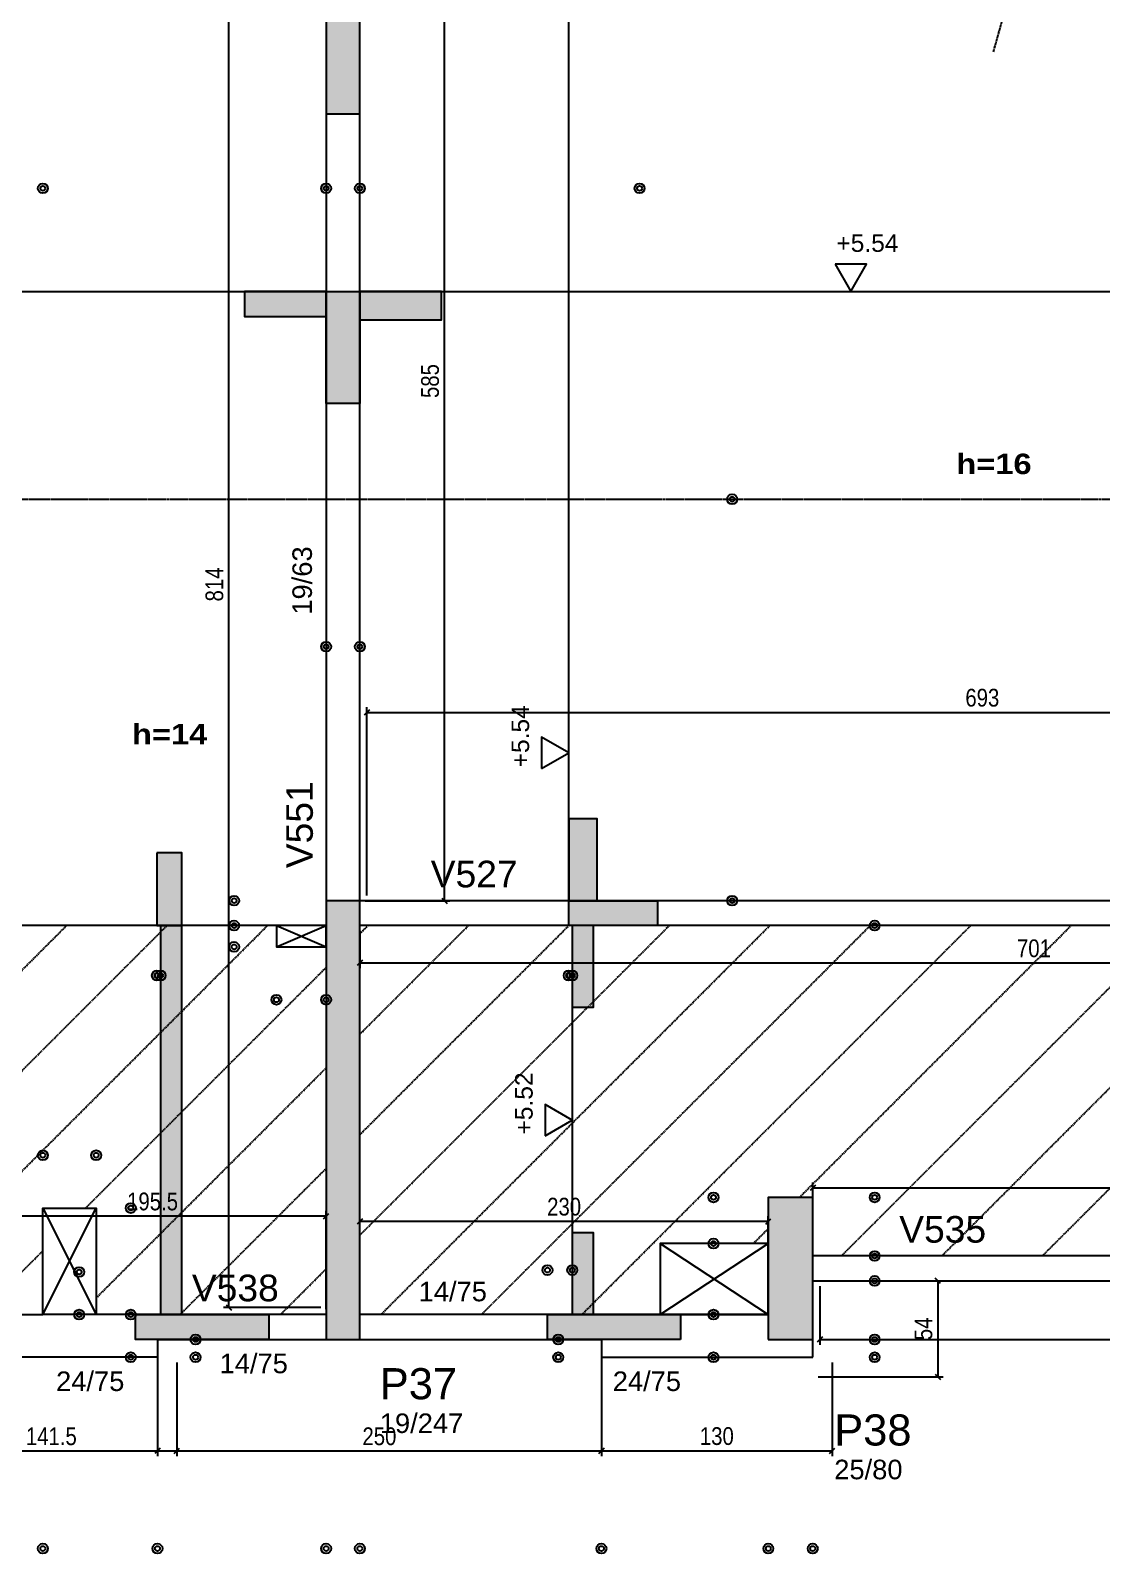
# Model space of a CAD drawing. Extents: x -15895 to 12929, y -2522 to 15173.
# Drawn here: x -14510 to -13907, y 12460 to 13318 of the extents above; entities that cross this region are included whole.
import ezdxf

# ---------------------------------------------------------------- set-up
doc = ezdxf.new("R2010")
doc.units = 0
doc.header["$PDMODE"] = 35
doc.header["$PDSIZE"] = -10
for name, pattern in [('ESTILO_TQS_0001', [1, 0.7, -0.3]), ('ESTILO_TQS_0002', [0.4, 0.1, -0.3]), ('ESTILO_TQS_0006', [0.3, 0.2, -0.1]), ('ESTILO_TQS_0007', [2.1, 1.5, -0.2, 0.2, -0.2])]:
    doc.linetypes.add(name, pattern=pattern)
for name, color, linetype in [('COTA', 241, 'Continuous'), ('MTH-224', 4, 'Continuous'), ('MTH-230', 1, 'Continuous'), ('MTH-DIM-PILAR', 3, 'Continuous'), ('MTH-DIM-VIGA', 3, 'Continuous'), ('MTH-EIXO-214', 4, 'Continuous'), ('MTH-EIXO-217', 8, 'Continuous'), ('MTH-FACE-VIGA', 7, 'Continuous'), ('MTH-LINHA-SEÇÃO', 16, 'Continuous'), ('MTH-PILAR-SEGUE', 5, 'Continuous'), ('MTH-SIMB_COTA', 3, 'Continuous'), ('MTH-SOMBRA21', 150, 'Continuous'), ('MTH-SOMBRA25', 253, 'Continuous'), ('MTH-TIT1-PILAR', 5, 'Continuous'), ('MTH-TIT1-VIGA', 5, 'Continuous'), ('MTH-TRACEJADO-216', 1, 'Continuous'), ('MTH-TXT', 4, 'Continuous'), ('MTH-TXT-NEGRITO', 5, 'Continuous'), ('MTH-VIGA-INVERTIDA', 7, 'ESTILO_TQS_0002')]:
    doc.layers.add(name, color=color, linetype=linetype)
doc.styles.add('COTA TECNICA', font='techl___.ttf', dxfattribs={"height": 10})
doc.styles.add('TQS_ARIAL', font='arial.ttf')
doc.styles.add('TQS_ARIAL_BLACK', font='ariblk.ttf')
doc.dimstyles.new('PAINEL', dxfattribs={"dimtxt": 10, "dimasz": 3, "dimexe": 3, "dimexo": 3, "dimgap": 3, "dimtad": 1, "dimdec": 1, "dimzin": 12, "dimdsep": 46, "dimtxsty": 'COTA TECNICA', "dimblk1": 'OBLIQUE', "dimblk2": 'OBLIQUE', "dimsah": 1, "dimcen": 0.9, "dimclrd": 4, "dimclre": 4, "dimclrt": 240, "dimadec": 1, "dimazin": 3, "dimtfac": 1, "dimtdec": 1, "dimtmove": 0, "dimatfit": 3, "dimfxl": 1, "dimtolj": 1, "dimtzin": 12, "dimarcsym": 0})

# ---------------------------------------------------------------- blocks, each defined once
blk = doc.blocks.new('_Oblique')
at = {"color": 0, "linetype": 'ByBlock', "lineweight": -2}
blk.add_line((-0.5, -0.5), (0.5, 0.5), dxfattribs=at)
blk = doc.blocks.new('*D1937')
at = {"layer": 'COTA', "color": 4, "lineweight": -2, "transparency": 16777216}
for p, q in [((-14568.66, 12567.66), (-14568.66, 12515.01)), ((-14427.16, 12567.66), (-14427.16, 12515.01)), ((-14568.66, 12518.01), (-14427.16, 12518.01))]:
    blk.add_line(p, q, dxfattribs=at)
at = {"layer": 'Defpoints', "color": 0, "transparency": 16777216}
for p in [(-14568.66, 12570.66), (-14427.16, 12570.66), (-14427.16, 12518.01)]:
    blk.add_point(p, dxfattribs=at)
at = {"layer": 'COTA', "color": 4, "lineweight": -2, "transparency": 16777216, "xscale": 3, "yscale": 3, "zscale": 3, "rotation": 180}
blk.add_blockref('_Oblique', (-14568.66, 12518.01), dxfattribs=at)
at = {"layer": 'COTA', "color": 4, "lineweight": -2, "transparency": 16777216, "xscale": 3, "yscale": 3, "zscale": 3}
blk.add_blockref('_Oblique', (-14427.16, 12518.01), dxfattribs=at)
at = {"layer": 'COTA', "color": 240, "transparency": 16777216, "insert": (-14497.91, 12526.12), "char_height": 10, "attachment_point": 5, "style": 'COTA TECNICA'}
blk.add_mtext('\\A1;141.5', dxfattribs=at)
blk = doc.blocks.new('*D1938')
at = {"layer": 'COTA', "color": 4, "lineweight": -2, "transparency": 16777216}
for p, q in [((-14438.16, 12577.66), (-14438.16, 12515.01)), ((-14188.16, 12577.66), (-14188.16, 12515.01)), ((-14438.16, 12518.01), (-14188.16, 12518.01))]:
    blk.add_line(p, q, dxfattribs=at)
at = {"layer": 'Defpoints', "color": 0, "transparency": 16777216}
for p in [(-14438.16, 12580.66), (-14188.16, 12580.66), (-14188.16, 12518.01)]:
    blk.add_point(p, dxfattribs=at)
at = {"layer": 'COTA', "color": 4, "lineweight": -2, "transparency": 16777216, "xscale": 3, "yscale": 3, "zscale": 3, "rotation": 180}
blk.add_blockref('_Oblique', (-14438.16, 12518.01), dxfattribs=at)
at = {"layer": 'COTA', "color": 4, "lineweight": -2, "transparency": 16777216, "xscale": 3, "yscale": 3, "zscale": 3}
blk.add_blockref('_Oblique', (-14188.16, 12518.01), dxfattribs=at)
at = {"layer": 'COTA', "color": 240, "transparency": 16777216, "insert": (-14313.16, 12526.12), "char_height": 10, "attachment_point": 5, "style": 'COTA TECNICA'}
blk.add_mtext('\\A1;250', dxfattribs=at)
blk = doc.blocks.new('*D1939')
at = {"layer": 'COTA', "color": 4, "lineweight": -2, "transparency": 16777216}
for p, q in [((-14188.16, 12567.66), (-14188.16, 12515.01)), ((-14058.16, 12567.66), (-14058.16, 12515.01)), ((-14188.16, 12518.01), (-14058.16, 12518.01))]:
    blk.add_line(p, q, dxfattribs=at)
at = {"layer": 'Defpoints', "color": 0, "transparency": 16777216}
for p in [(-14188.16, 12570.66), (-14058.16, 12570.66), (-14058.16, 12518.01)]:
    blk.add_point(p, dxfattribs=at)
at = {"layer": 'COTA', "color": 4, "lineweight": -2, "transparency": 16777216, "xscale": 3, "yscale": 3, "zscale": 3, "rotation": 180}
blk.add_blockref('_Oblique', (-14188.16, 12518.01), dxfattribs=at)
at = {"layer": 'COTA', "color": 4, "lineweight": -2, "transparency": 16777216, "xscale": 3, "yscale": 3, "zscale": 3}
blk.add_blockref('_Oblique', (-14058.16, 12518.01), dxfattribs=at)
at = {"layer": 'COTA', "color": 240, "transparency": 16777216, "insert": (-14123.16, 12526.23), "char_height": 10, "attachment_point": 5, "style": 'COTA TECNICA'}
blk.add_mtext('\\A1;130', dxfattribs=at)
blk = doc.blocks.new('*D1940')
at = {"layer": 'COTA', "color": 4, "lineweight": -2, "transparency": 16777216}
for p, q in [((-14066.16, 12613.66), (-13995.67, 12613.66)), ((-13998.67, 12613.66), (-13998.67, 12559.66)), ((-14066.16, 12559.66), (-13995.67, 12559.66))]:
    blk.add_line(p, q, dxfattribs=at)
at = {"layer": 'Defpoints', "color": 0, "transparency": 16777216}
for p in [(-14069.16, 12613.66), (-14069.16, 12559.66), (-13998.67, 12559.66)]:
    blk.add_point(p, dxfattribs=at)
at = {"layer": 'COTA', "color": 4, "lineweight": -2, "transparency": 16777216, "xscale": 3, "yscale": 3, "zscale": 3}
for p, rotation in [((-13998.67, 12613.66), 90), ((-13998.67, 12559.66), 270)]:
    blk.add_blockref('_Oblique', p, dxfattribs=dict(at, rotation=rotation))
at = {"layer": 'COTA', "color": 240, "transparency": 16777216, "insert": (-14006.78, 12586.66), "char_height": 10, "attachment_point": 5, "rotation": 90, "style": 'COTA TECNICA'}
blk.add_mtext('\\A1;54', dxfattribs=at)
blk = doc.blocks.new('*D1941')
at = {"layer": 'COTA', "color": 4, "lineweight": -2, "transparency": 16777216}
for p, q in [((-14324.16, 12597.66), (-14324.16, 12650.15)), ((-14094.16, 12647.15), (-14324.16, 12647.15)), ((-14094.16, 12597.66), (-14094.16, 12650.15))]:
    blk.add_line(p, q, dxfattribs=at)
at = {"layer": 'Defpoints', "color": 0, "transparency": 16777216}
for p in [(-14324.16, 12647.15), (-14324.16, 12594.66), (-14094.16, 12594.66)]:
    blk.add_point(p, dxfattribs=at)
at = {"layer": 'COTA', "color": 4, "lineweight": -2, "transparency": 16777216, "xscale": 3, "yscale": 3, "zscale": 3, "rotation": 180}
blk.add_blockref('_Oblique', (-14324.16, 12647.15), dxfattribs=at)
at = {"layer": 'COTA', "color": 4, "lineweight": -2, "transparency": 16777216, "xscale": 3, "yscale": 3, "zscale": 3}
blk.add_blockref('_Oblique', (-14094.16, 12647.15), dxfattribs=at)
at = {"layer": 'COTA', "color": 240, "transparency": 16777216, "insert": (-14209.16, 12655.37), "char_height": 10, "attachment_point": 5, "style": 'COTA TECNICA'}
blk.add_mtext('\\A1;230', dxfattribs=at)
blk = doc.blocks.new('*D1942')
at = {"layer": 'COTA', "color": 4, "lineweight": -2, "transparency": 16777216}
for p, q in [((-14538.66, 12597.66), (-14538.66, 12653.15)), ((-14343.16, 12650.15), (-14538.66, 12650.15)), ((-14343.16, 12597.66), (-14343.16, 12653.15))]:
    blk.add_line(p, q, dxfattribs=at)
at = {"layer": 'Defpoints', "color": 0, "transparency": 16777216}
for p in [(-14538.66, 12650.15), (-14538.66, 12594.66), (-14343.16, 12594.66)]:
    blk.add_point(p, dxfattribs=at)
at = {"layer": 'COTA', "color": 4, "lineweight": -2, "transparency": 16777216, "xscale": 3, "yscale": 3, "zscale": 3, "rotation": 180}
blk.add_blockref('_Oblique', (-14538.66, 12650.15), dxfattribs=at)
at = {"layer": 'COTA', "color": 4, "lineweight": -2, "transparency": 16777216, "xscale": 3, "yscale": 3, "zscale": 3}
blk.add_blockref('_Oblique', (-14343.16, 12650.15), dxfattribs=at)
at = {"layer": 'COTA', "color": 240, "transparency": 16777216, "insert": (-14440.91, 12658.29), "char_height": 10, "attachment_point": 5, "style": 'COTA TECNICA'}
blk.add_mtext('\\A1;195.5', dxfattribs=at)
blk = doc.blocks.new('*D1944')
at = {"layer": 'COTA', "color": 4, "lineweight": -2, "transparency": 16777216}
for p, q in [((-14065.16, 12610.66), (-14065.16, 12577.66)), ((-13135.16, 12610.66), (-13135.16, 12577.66)), ((-14065.16, 12580.66), (-13135.16, 12580.66))]:
    blk.add_line(p, q, dxfattribs=at)
at = {"layer": 'Defpoints', "color": 0, "transparency": 16777216}
for p in [(-14065.16, 12613.66), (-13135.16, 12613.66), (-13135.16, 12580.66)]:
    blk.add_point(p, dxfattribs=at)
at = {"layer": 'COTA', "color": 4, "lineweight": -2, "transparency": 16777216, "xscale": 3, "yscale": 3, "zscale": 3, "rotation": 180}
blk.add_blockref('_Oblique', (-14065.16, 12580.66), dxfattribs=at)
at = {"layer": 'COTA', "color": 4, "lineweight": -2, "transparency": 16777216, "xscale": 3, "yscale": 3, "zscale": 3}
blk.add_blockref('_Oblique', (-13135.16, 12580.66), dxfattribs=at)
at = {"layer": 'COTA', "color": 240, "transparency": 16777216, "insert": (-13600.16, 12588.91), "char_height": 10, "attachment_point": 5, "style": 'COTA TECNICA'}
blk.add_mtext('\\A1;930', dxfattribs=at)
blk = doc.blocks.new('*D1946')
at = {"layer": 'COTA', "color": 4, "lineweight": -2, "transparency": 16777216}
for p, q in [((-14069.16, 12630.66), (-14069.16, 12668.99)), ((-14069.16, 12665.99), (-13623.16, 12665.99)), ((-13623.16, 12630.66), (-13623.16, 12668.99))]:
    blk.add_line(p, q, dxfattribs=at)
at = {"layer": 'Defpoints', "color": 0, "transparency": 16777216}
for p in [(-13623.16, 12665.99), (-14069.16, 12627.66), (-13623.16, 12627.66)]:
    blk.add_point(p, dxfattribs=at)
at = {"layer": 'COTA', "color": 4, "lineweight": -2, "transparency": 16777216, "xscale": 3, "yscale": 3, "zscale": 3, "rotation": 180}
blk.add_blockref('_Oblique', (-14069.16, 12665.99), dxfattribs=at)
at = {"layer": 'COTA', "color": 4, "lineweight": -2, "transparency": 16777216, "xscale": 3, "yscale": 3, "zscale": 3}
blk.add_blockref('_Oblique', (-13623.16, 12665.99), dxfattribs=at)
at = {"layer": 'COTA', "color": 240, "transparency": 16777216, "insert": (-13846.16, 12674.1), "char_height": 10, "attachment_point": 5, "style": 'COTA TECNICA'}
blk.add_mtext('\\A1;446', dxfattribs=at)
blk = doc.blocks.new('*D1948')
at = {"layer": 'COTA', "color": 4, "lineweight": -2, "transparency": 16777216}
for p, q in [((-14320.16, 12830.66), (-14320.16, 12936.62)), ((-14320.16, 12933.62), (-13627.16, 12933.62)), ((-13627.16, 12830.66), (-13627.16, 12936.62))]:
    blk.add_line(p, q, dxfattribs=at)
at = {"layer": 'Defpoints', "color": 0, "transparency": 16777216}
for p in [(-13627.16, 12933.62), (-14320.16, 12827.66), (-13627.16, 12827.66)]:
    blk.add_point(p, dxfattribs=at)
at = {"layer": 'COTA', "color": 4, "lineweight": -2, "transparency": 16777216, "xscale": 3, "yscale": 3, "zscale": 3, "rotation": 180}
blk.add_blockref('_Oblique', (-14320.16, 12933.62), dxfattribs=at)
at = {"layer": 'COTA', "color": 4, "lineweight": -2, "transparency": 16777216, "xscale": 3, "yscale": 3, "zscale": 3}
blk.add_blockref('_Oblique', (-13627.16, 12933.62), dxfattribs=at)
at = {"layer": 'COTA', "color": 240, "transparency": 16777216, "insert": (-13973.66, 12941.87), "char_height": 10, "attachment_point": 5, "style": 'COTA TECNICA'}
blk.add_mtext('\\A1;693', dxfattribs=at)
blk = doc.blocks.new('*D1949')
at = {"layer": 'COTA', "color": 4, "lineweight": -2, "transparency": 16777216}
for p, q in [((-14324.16, 12810.66), (-14324.16, 12789.68)), ((-13623.16, 12810.66), (-13623.16, 12789.68)), ((-14324.16, 12792.68), (-13623.16, 12792.68))]:
    blk.add_line(p, q, dxfattribs=at)
at = {"layer": 'Defpoints', "color": 0, "transparency": 16777216}
for p in [(-14324.16, 12813.66), (-13623.16, 12813.66), (-13623.16, 12792.68)]:
    blk.add_point(p, dxfattribs=at)
at = {"layer": 'COTA', "color": 4, "lineweight": -2, "transparency": 16777216, "xscale": 3, "yscale": 3, "zscale": 3, "rotation": 180}
blk.add_blockref('_Oblique', (-14324.16, 12792.68), dxfattribs=at)
at = {"layer": 'COTA', "color": 4, "lineweight": -2, "transparency": 16777216, "xscale": 3, "yscale": 3, "zscale": 3}
blk.add_blockref('_Oblique', (-13623.16, 12792.68), dxfattribs=at)
at = {"layer": 'COTA', "color": 240, "transparency": 16777216, "insert": (-13944.59, 12800.79), "char_height": 10, "attachment_point": 5, "style": 'COTA TECNICA'}
blk.add_mtext('\\A1;701', dxfattribs=at)
blk = doc.blocks.new('*D1983')
at = {"layer": 'COTA', "color": 4, "lineweight": -2, "transparency": 16777216}
for p, q in [((-14346.16, 13412.66), (-14400.94, 13412.66)), ((-14397.94, 12598.66), (-14397.94, 13412.66)), ((-14346.16, 12598.66), (-14400.94, 12598.66))]:
    blk.add_line(p, q, dxfattribs=at)
at = {"layer": 'Defpoints', "color": 0, "transparency": 16777216}
for p in [(-14397.94, 13412.66), (-14343.16, 13412.66), (-14343.16, 12598.66)]:
    blk.add_point(p, dxfattribs=at)
at = {"layer": 'COTA', "color": 4, "lineweight": -2, "transparency": 16777216, "xscale": 3, "yscale": 3, "zscale": 3}
for p, rotation in [((-14397.94, 13412.66), 90), ((-14397.94, 12598.66), 270)]:
    blk.add_blockref('_Oblique', p, dxfattribs=dict(at, rotation=rotation))
at = {"layer": 'COTA', "color": 240, "transparency": 16777216, "insert": (-14406.03, 13005.66), "char_height": 10, "attachment_point": 5, "rotation": 90, "style": 'COTA TECNICA'}
blk.add_mtext('\\A1;814', dxfattribs=at)
blk = doc.blocks.new('*D1985')
at = {"layer": 'COTA', "color": 4, "lineweight": -2, "transparency": 16777216}
for p, q in [((-14321.16, 13412.66), (-14273.47, 13412.66)), ((-14276.47, 12827.66), (-14276.47, 13412.66)), ((-14321.16, 12827.66), (-14273.47, 12827.66))]:
    blk.add_line(p, q, dxfattribs=at)
at = {"layer": 'Defpoints', "color": 0, "transparency": 16777216}
for p in [(-14324.16, 13412.66), (-14276.47, 13412.66), (-14324.16, 12827.66)]:
    blk.add_point(p, dxfattribs=at)
at = {"layer": 'COTA', "color": 4, "lineweight": -2, "transparency": 16777216, "xscale": 3, "yscale": 3, "zscale": 3}
for p, rotation in [((-14276.47, 13412.66), 90), ((-14276.47, 12827.66), 270)]:
    blk.add_blockref('_Oblique', p, dxfattribs=dict(at, rotation=rotation))
at = {"layer": 'COTA', "color": 240, "transparency": 16777216, "insert": (-14284.6, 13120.16), "char_height": 10, "attachment_point": 5, "rotation": 90, "style": 'COTA TECNICA'}
blk.add_mtext('\\A1;585', dxfattribs=at)

msp = doc.modelspace()

# ---------------------------------------------------------------- linework, layer by layer
at = {"layer": 'MTH-224', "linetype": 'Continuous'}
for points in [[(-14056.54, 13185.87), (-14047.71, 13170.57), (-14038.87, 13185.87), (-14056.54, 13185.87)], [(-14221.85, 12902.02), (-14206.55, 12910.85), (-14221.85, 12919.68), (-14221.85, 12902.02)], [(-14219.85, 12695.33), (-14204.55, 12704.16), (-14219.85, 12712.99), (-14219.85, 12695.33)]]:
    msp.add_lwpolyline(points, dxfattribs=at)
at = {"layer": 'MTH-230', "linetype": 'Continuous'}
for p, q in [((-14371.16, 12813.66), (-14343.16, 12801.66)), ((-14371.16, 12801.66), (-14343.16, 12813.66)), ((-14502.66, 12594.66), (-14472.66, 12654.66)), ((-14502.66, 12654.66), (-14472.66, 12594.66)), ((-14155.16, 12634.66), (-14094.16, 12594.66)), ((-14155.16, 12594.66), (-14094.16, 12634.66))]:
    msp.add_line(p, q, dxfattribs=at)
at = {"layer": 'MTH-EIXO-214', "linetype": 'ESTILO_TQS_0007'}
msp.add_line((-15560.66, 13053.66), (-9790.66, 13053.66), dxfattribs=at)
at = {"layer": 'MTH-EIXO-217', "linetype": 'ESTILO_TQS_0007'}
msp.add_line((-13967.39, 13305.44), (-13931.9, 13430.66), dxfattribs=at)
at = {"layer": 'MTH-FACE-VIGA', "linetype": 'Continuous'}
for p, q in [((-14343.16, 13270.66), (-14343.16, 12827.66)), ((-14324.16, 12827.66), (-14324.16, 13270.66)), ((-13623.16, 12827.66), (-14324.16, 12827.66)), ((-13623.16, 12813.66), (-14324.16, 12813.66)), ((-13623.16, 12627.66), (-14069.16, 12627.66)), ((-14069.16, 12613.66), (-13623.16, 12613.66)), ((-14343.16, 12594.66), (-14502.66, 12594.66)), ((-14094.16, 12594.66), (-14324.16, 12594.66)), ((-14438.16, 12580.66), (-14343.16, 12580.66)), ((-14438.16, 12580.66), (-14438.16, 12570.66)), ((-14324.16, 12580.66), (-14188.16, 12580.66)), ((-14188.16, 12580.66), (-14188.16, 12570.66)), ((-14069.16, 12570.66), (-14069.16, 12580.66)), ((-14438.16, 12570.66), (-14557.66, 12570.66)), ((-14188.16, 12570.66), (-14069.16, 12570.66))]:
    msp.add_line(p, q, dxfattribs=at)
for points in [[(-14343.16, 12813.66), (-14371.16, 12813.66), (-14371.16, 12801.66), (-14343.16, 12801.66), (-14343.16, 12813.66)], [(-14472.66, 12594.66), (-14502.66, 12594.66), (-14502.66, 12654.66), (-14472.66, 12654.66), (-14472.66, 12594.66)], [(-14094.16, 12634.66), (-14155.16, 12634.66), (-14155.16, 12594.66), (-14094.16, 12594.66), (-14094.16, 12634.66)]]:
    msp.add_lwpolyline(points, dxfattribs=at)
at = {"layer": 'MTH-LINHA-SEÇÃO', "linetype": 'Continuous'}
for p, q in [((-14206.55, 12813.66), (-14206.55, 13430.66)), ((-15357.16, 13170.57), (-12685.16, 13170.57)), ((-14204.55, 12813.66), (-14204.55, 12594.66))]:
    msp.add_line(p, q, dxfattribs=at)
for points in [[(-14343.16, 13170.57), (-14389.16, 13170.57), (-14389.16, 13156.57), (-14343.16, 13156.57), (-14343.16, 13170.57)], [(-14343.16, 13107.57), (-14343.16, 13170.57), (-14324.16, 13170.57), (-14324.16, 13107.57), (-14343.16, 13107.57)], [(-14278.16, 13170.57), (-14324.16, 13170.57), (-14324.16, 13154.57), (-14278.16, 13154.57), (-14278.16, 13170.57)], [(-14206.55, 12873.66), (-14206.55, 12827.66), (-14190.55, 12827.66), (-14190.55, 12873.66), (-14206.55, 12873.66)], [(-14438.42, 12854.66), (-14438.42, 12813.66), (-14424.42, 12813.66), (-14424.42, 12854.66), (-14438.42, 12854.66)], [(-14156.55, 12813.66), (-14206.55, 12813.66), (-14206.55, 12827.66), (-14156.55, 12827.66), (-14156.55, 12813.66)], [(-14436.42, 12813.66), (-14436.42, 12594.66), (-14424.42, 12594.66), (-14424.42, 12813.66), (-14436.42, 12813.66)], [(-14204.55, 12813.66), (-14204.55, 12767.66), (-14192.55, 12767.66), (-14192.55, 12813.66), (-14204.55, 12813.66)], [(-14204.55, 12640.66), (-14204.55, 12594.66), (-14192.55, 12594.66), (-14192.55, 12640.66), (-14204.55, 12640.66)], [(-14375.42, 12580.66), (-14450.42, 12580.66), (-14450.42, 12594.66), (-14375.42, 12594.66), (-14375.42, 12580.66)], [(-14143.55, 12580.66), (-14218.55, 12580.66), (-14218.55, 12594.66), (-14143.55, 12594.66), (-14143.55, 12580.66)]]:
    msp.add_lwpolyline(points, dxfattribs=at)
at = {"layer": 'MTH-PILAR-SEGUE', "linetype": 'Continuous'}
for points in [[(-14343.16, 13270.66), (-14324.16, 13270.66), (-14324.16, 13430.66), (-14343.16, 13430.66), (-14343.16, 13270.66)], [(-14343.16, 12580.66), (-14324.16, 12580.66), (-14324.16, 12827.66), (-14343.16, 12827.66), (-14343.16, 12580.66)], [(-14094.16, 12580.66), (-14069.16, 12580.66), (-14069.16, 12660.66), (-14094.16, 12660.66), (-14094.16, 12580.66)]]:
    msp.add_lwpolyline(points, dxfattribs=at)
at = {"layer": 'MTH-SIMB_COTA', "linetype": 'Continuous'}
for centre, radius in [((-14502.66, 13228.64), 2.8), ((-14502.66, 13228.64), 2.8), ((-14502.66, 13228.64), 1.4), ((-14502.66, 13228.64), 1.4), ((-14343.16, 13228.64), 2.8), ((-14343.16, 13228.64), 1.4), ((-14324.16, 13228.64), 2.8), ((-14324.16, 13228.64), 1.4), ((-14166.66, 13228.64), 2.8), ((-14166.66, 13228.64), 2.8), ((-14166.66, 13228.64), 1.4), ((-14166.66, 13228.64), 1.4), ((-14114.53, 13053.66), 2.8), ((-14114.53, 13053.66), 2.8), ((-14114.53, 13053.66), 1.4), ((-14114.53, 13053.66), 1.4), ((-14343.16, 12970.66), 2.8), ((-14343.16, 12970.66), 1.4), ((-14324.16, 12970.66), 2.8), ((-14324.16, 12970.66), 1.4), ((-14394.98, 12827.66), 2.8), ((-14394.98, 12827.66), 1.4), ((-14114.53, 12827.66), 2.8), ((-14114.53, 12827.66), 1.4), ((-14394.98, 12813.66), 2.8), ((-14394.98, 12813.66), 2.8), ((-14394.98, 12813.66), 1.4), ((-14394.98, 12813.66), 1.4), ((-14034.27, 12813.66), 2.8), ((-14034.27, 12813.66), 1.4), ((-14394.98, 12801.66), 2.8), ((-14394.98, 12801.66), 1.4), ((-14438.42, 12785.56), 2.8), ((-14438.42, 12785.56), 1.4), ((-14436.42, 12785.56), 2.8), ((-14436.42, 12785.56), 1.4), ((-14206.55, 12785.56), 2.8), ((-14206.55, 12785.56), 2.8), ((-14206.55, 12785.56), 2.8), ((-14206.55, 12785.56), 2.8), ((-14206.55, 12785.56), 1.4), ((-14206.55, 12785.56), 1.4), ((-14206.55, 12785.56), 1.4), ((-14206.55, 12785.56), 1.4), ((-14204.55, 12785.56), 2.8), ((-14204.55, 12785.56), 2.8), ((-14204.55, 12785.56), 2.8), ((-14204.55, 12785.56), 2.8), ((-14204.55, 12785.56), 1.4), ((-14204.55, 12785.56), 1.4), ((-14204.55, 12785.56), 1.4), ((-14204.55, 12785.56), 1.4), ((-14371.16, 12771.92), 2.8), ((-14343.16, 12771.92), 2.8), ((-14371.16, 12771.92), 1.4), ((-14343.16, 12771.92), 1.4), ((-14502.66, 12684.35), 2.8), ((-14502.66, 12684.35), 1.4), ((-14472.66, 12684.35), 2.8), ((-14472.66, 12684.35), 1.4), ((-14125.04, 12660.66), 2.8), ((-14034.27, 12660.66), 2.8), ((-14034.27, 12660.66), 2.8), ((-14453.16, 12654.66), 2.8), ((-14453.16, 12654.66), 1.4), ((-14125.04, 12660.66), 1.4), ((-14034.27, 12660.66), 1.4), ((-14034.27, 12660.66), 1.4), ((-14125.04, 12634.66), 2.8), ((-14125.04, 12634.66), 2.8), ((-14125.04, 12634.66), 1.4), ((-14125.04, 12634.66), 1.4), ((-14034.27, 12627.66), 2.8), ((-14034.27, 12627.66), 1.4), ((-14482.23, 12618.66), 2.8), ((-14482.23, 12618.66), 1.4), ((-14218.55, 12619.71), 2.8), ((-14218.55, 12619.71), 2.8), ((-14218.55, 12619.71), 2.8), ((-14218.55, 12619.71), 2.8), ((-14218.55, 12619.71), 1.4), ((-14218.55, 12619.71), 1.4), ((-14218.55, 12619.71), 1.4), ((-14218.55, 12619.71), 1.4), ((-14204.55, 12619.71), 2.8), ((-14204.55, 12619.71), 2.8), ((-14204.55, 12619.71), 2.8), ((-14204.55, 12619.71), 2.8), ((-14204.55, 12619.71), 1.4), ((-14204.55, 12619.71), 1.4), ((-14204.55, 12619.71), 1.4), ((-14204.55, 12619.71), 1.4), ((-14034.27, 12613.66), 2.8), ((-14034.27, 12613.66), 1.4), ((-14482.23, 12594.66), 2.8), ((-14482.23, 12594.66), 1.4), ((-14453.16, 12594.66), 2.8), ((-14453.16, 12594.66), 2.8), ((-14453.16, 12594.66), 1.4), ((-14453.16, 12594.66), 1.4), ((-14125.04, 12594.66), 2.8), ((-14125.04, 12594.66), 2.8), ((-14125.04, 12594.66), 1.4), ((-14125.04, 12594.66), 1.4), ((-14416.68, 12580.66), 2.8), ((-14416.68, 12580.66), 1.4), ((-14212.43, 12580.66), 2.8), ((-14212.43, 12580.66), 1.4), ((-14034.27, 12580.66), 2.8), ((-14034.27, 12580.66), 2.8), ((-14034.27, 12580.66), 1.4), ((-14034.27, 12580.66), 1.4), ((-14453.16, 12570.66), 2.8), ((-14453.16, 12570.66), 1.4), ((-14416.68, 12570.66), 2.8), ((-14416.68, 12570.66), 1.4), ((-14212.43, 12570.66), 2.8), ((-14212.43, 12570.66), 1.4), ((-14125.04, 12570.66), 2.8), ((-14125.04, 12570.66), 1.4), ((-14034.27, 12570.66), 2.8), ((-14034.27, 12570.66), 1.4), ((-14502.66, 12462.97), 2.8), ((-14438.16, 12462.97), 2.8), ((-14438.16, 12462.97), 2.8), ((-14343.16, 12462.97), 2.8), ((-14324.16, 12462.97), 2.8), ((-14188.16, 12462.97), 2.8), ((-14188.16, 12462.97), 2.8), ((-14094.16, 12462.97), 2.8), ((-14069.16, 12462.97), 2.8), ((-14502.66, 12462.97), 1.4), ((-14438.16, 12462.97), 1.4), ((-14438.16, 12462.97), 1.4), ((-14343.16, 12462.97), 1.4), ((-14324.16, 12462.97), 1.4), ((-14188.16, 12462.97), 1.4), ((-14188.16, 12462.97), 1.4), ((-14094.16, 12462.97), 1.4), ((-14069.16, 12462.97), 1.4)]:
    msp.add_circle(centre, radius, dxfattribs=at)
at = {"layer": 'MTH-SOMBRA21', "linetype": 'Continuous'}
for points in [[(-14343.16, 13170.57), (-14389.16, 13170.57), (-14389.16, 13156.57)], [(-14343.16, 13170.57), (-14389.16, 13156.57), (-14343.16, 13156.57)], [(-14343.16, 13170.57), (-14343.16, 13156.57), (-14343.16, 13170.57)], [(-14343.16, 13107.57), (-14343.16, 13170.57), (-14324.16, 13170.57)], [(-14343.16, 13107.57), (-14324.16, 13170.57), (-14324.16, 13107.57)], [(-14278.16, 13170.57), (-14324.16, 13170.57), (-14324.16, 13154.57)], [(-14278.16, 13170.57), (-14324.16, 13154.57), (-14278.16, 13154.57)], [(-14278.16, 13170.57), (-14278.16, 13154.57), (-14278.16, 13170.57)], [(-14343.16, 13107.57), (-14324.16, 13107.57), (-14343.16, 13107.57)], [(-14206.55, 12873.66), (-14206.55, 12827.66), (-14190.55, 12827.66)], [(-14206.55, 12873.66), (-14190.55, 12827.66), (-14190.55, 12873.66)], [(-14206.55, 12873.66), (-14190.55, 12873.66), (-14206.55, 12873.66)], [(-14438.42, 12854.66), (-14438.42, 12813.66), (-14424.42, 12813.66)], [(-14438.42, 12854.66), (-14424.42, 12813.66), (-14424.42, 12854.66)], [(-14438.42, 12854.66), (-14424.42, 12854.66), (-14438.42, 12854.66)], [(-14156.55, 12813.66), (-14206.55, 12813.66), (-14206.55, 12827.66)], [(-14156.55, 12813.66), (-14206.55, 12827.66), (-14156.55, 12827.66)], [(-14156.55, 12813.66), (-14156.55, 12827.66), (-14156.55, 12813.66)], [(-14436.42, 12813.66), (-14436.42, 12594.66), (-14424.42, 12594.66)], [(-14436.42, 12813.66), (-14424.42, 12594.66), (-14424.42, 12813.66)], [(-14436.42, 12813.66), (-14424.42, 12813.66), (-14436.42, 12813.66)], [(-14204.55, 12813.66), (-14204.55, 12767.66), (-14192.55, 12767.66)], [(-14204.55, 12813.66), (-14192.55, 12767.66), (-14192.55, 12813.66)], [(-14204.55, 12813.66), (-14192.55, 12813.66), (-14204.55, 12813.66)], [(-14204.55, 12640.66), (-14204.55, 12594.66), (-14192.55, 12594.66)], [(-14204.55, 12640.66), (-14192.55, 12594.66), (-14192.55, 12640.66)], [(-14204.55, 12640.66), (-14192.55, 12640.66), (-14204.55, 12640.66)], [(-14375.42, 12580.66), (-14450.42, 12580.66), (-14450.42, 12594.66)], [(-14375.42, 12580.66), (-14450.42, 12594.66), (-14375.42, 12594.66)], [(-14375.42, 12580.66), (-14375.42, 12594.66), (-14375.42, 12580.66)], [(-14143.55, 12580.66), (-14218.55, 12580.66), (-14218.55, 12594.66)], [(-14143.55, 12580.66), (-14218.55, 12594.66), (-14143.55, 12594.66)], [(-14143.55, 12580.66), (-14143.55, 12594.66), (-14143.55, 12580.66)]]:
    msp.add_solid(points, dxfattribs=at)
at = {"layer": 'MTH-SOMBRA25', "linetype": 'Continuous'}
for points in [[(-14343.16, 13270.66), (-14324.16, 13270.66), (-14324.16, 13430.66)], [(-14343.16, 13270.66), (-14324.16, 13430.66), (-14343.16, 13430.66)], [(-14343.16, 13270.66), (-14343.16, 13430.66), (-14343.16, 13270.66)], [(-14343.16, 12580.66), (-14324.16, 12580.66), (-14324.16, 12827.66)], [(-14343.16, 12580.66), (-14324.16, 12827.66), (-14343.16, 12827.66)], [(-14343.16, 12580.66), (-14343.16, 12827.66), (-14343.16, 12580.66)], [(-14094.16, 12580.66), (-14069.16, 12580.66), (-14069.16, 12660.66)], [(-14094.16, 12580.66), (-14069.16, 12660.66), (-14094.16, 12660.66)], [(-14094.16, 12580.66), (-14094.16, 12660.66), (-14094.16, 12580.66)]]:
    msp.add_solid(points, dxfattribs=at)
at = {"layer": 'MTH-TRACEJADO-216', "linetype": 'ESTILO_TQS_0001'}
for p, q in [((-14675.29, 12627.66), (-14489.29, 12813.66)), ((-14618.73, 12627.66), (-14432.73, 12813.66)), ((-14562.16, 12627.66), (-14376.16, 12813.66)), ((-14324.16, 12639.38), (-14149.88, 12813.66)), ((-14324.16, 12695.95), (-14206.45, 12813.66)), ((-14324.16, 12752.51), (-14263.02, 12813.66)), ((-14324.16, 12809.08), (-14319.59, 12813.66)), ((-14312.31, 12594.66), (-14093.31, 12813.66)), ((-14255.75, 12594.66), (-14036.75, 12813.66)), ((-14199.18, 12594.66), (-13980.18, 12813.66)), ((-14076.61, 12660.66), (-13923.61, 12813.66)), ((-14053.04, 12627.66), (-13867.04, 12813.66)), ((-13996.47, 12627.66), (-13810.47, 12813.66)), ((-13939.9, 12627.66), (-13753.9, 12813.66)), ((-14478.59, 12654.66), (-14343.16, 12790.08)), ((-14472.66, 12604.01), (-14343.16, 12733.51)), ((-14425.45, 12594.66), (-14343.16, 12676.95)), ((-14102.61, 12634.66), (-14094.16, 12643.1)), ((-14516.66, 12616.58), (-14502.66, 12630.58)), ((-14368.88, 12594.66), (-14343.16, 12620.38))]:
    msp.add_line(p, q, dxfattribs=at)
at = {"layer": 'MTH-VIGA-INVERTIDA', "linetype": 'ESTILO_TQS_0006'}
for p, q in [((-14343.16, 12813.66), (-14516.66, 12813.66)), ((-14516.66, 12594.66), (-14502.66, 12594.66))]:
    msp.add_line(p, q, dxfattribs=at)

# ---------------------------------------------------------------- texts
at = {"layer": 'MTH-DIM-PILAR', "linetype": 'Continuous', "style": 'TQS_ARIAL'}
for s, p in [('19/247', (-14312.94, 12528.02)), ('25/80', (-14057.04, 12501.98))]:
    msp.add_text(s, height=11, dxfattribs=at).set_placement(p)
at = {"layer": 'MTH-DIM-VIGA', "linetype": 'Continuous', "style": 'TQS_ARIAL'}
msp.add_text('19/63', height=11, rotation=90, dxfattribs=at).set_placement((-14351.16, 12988.66))
for s, p in [('14/75', (-14291.08, 12602.16)), ('14/75', (-14403.16, 12561.66)), ('24/75', (-14495.23, 12551.66)), ('24/75', (-14181.77, 12551.66))]:
    msp.add_text(s, height=11, dxfattribs=at).set_placement(p)
at = {"layer": 'MTH-TIT1-PILAR', "linetype": 'Continuous', "style": 'TQS_ARIAL'}
for s, p in [('P37', (-14312.94, 12547.02)), ('P38', (-14057.04, 12520.98))]:
    msp.add_text(s, height=17.5, dxfattribs=at).set_placement(p)
at = {"layer": 'MTH-TIT1-VIGA', "linetype": 'Continuous', "style": 'TQS_ARIAL'}
msp.add_text('V551', height=15, rotation=90, dxfattribs=at).set_placement((-14350.66, 12845.93))
for s, p in [('V527', (-14284.27, 12835.16)), ('V535', (-14020.45, 12635.16)), ('V538', (-14418.76, 12602.16))]:
    msp.add_text(s, height=15, dxfattribs=at).set_placement(p)
at = {"layer": 'MTH-TXT', "linetype": 'Continuous', "style": 'TQS_ARIAL'}
msp.add_text('+5.54', height=9.9, dxfattribs=at).set_placement((-14055.85, 13192.89))
for s, p in [('+5.54', (-14228.87, 12902.71)), ('+5.52', (-14226.87, 12696.02))]:
    msp.add_text(s, height=9.9, rotation=90, dxfattribs=at).set_placement(p)
at = {"layer": 'MTH-TXT-NEGRITO', "linetype": 'Continuous', "style": 'TQS_ARIAL_BLACK'}
for s, p in [('h=16', (-13988.33, 13067.79)), ('h=14', (-14452.5, 12915.64))]:
    msp.add_text(s, height=11.5, dxfattribs=at).set_placement(p)

# ---------------------------------------------------------------- dimensions: what is measured, and where the dimension line sits
at = {"layer": 'COTA'}
for base, p1, p2, picture, middle in [((-14397.94, 13412.66), (-14343.16, 12598.66), (-14343.16, 13412.66), '*D1983', (-14406.03, 13005.66)), ((-14276.47, 13412.66), (-14324.16, 12827.66), (-14324.16, 13412.66), '*D1985', (-14284.6, 13120.16)), ((-13998.67, 12559.66), (-14069.16, 12613.66), (-14069.16, 12559.66), '*D1940', (-14006.78, 12586.66))]:
    dim = msp.add_linear_dim(base=base, p1=p1, p2=p2, angle=90, dimstyle='PAINEL', dxfattribs=at)
    dim.commit()
    dim.dimension.update_dxf_attribs({"geometry": picture, "text_midpoint": middle})
for base, p1, p2, picture, middle in [((-13627.16, 12933.62), (-14320.16, 12827.66), (-13627.16, 12827.66), '*D1948', (-13973.66, 12941.87)), ((-13623.16, 12665.99), (-14069.16, 12627.66), (-13623.16, 12627.66), '*D1946', (-13846.16, 12674.1)), ((-14538.66, 12650.15), (-14343.16, 12594.66), (-14538.66, 12594.66), '*D1942', (-14440.91, 12658.29)), ((-14324.16, 12647.15), (-14094.16, 12594.66), (-14324.16, 12594.66), '*D1941', (-14209.16, 12655.37)), ((-13135.16, 12580.66), (-14065.16, 12613.66), (-13135.16, 12613.66), '*D1944', (-13600.16, 12588.91)), ((-14188.16, 12518.01), (-14438.16, 12580.66), (-14188.16, 12580.66), '*D1938', (-14313.16, 12526.12)), ((-14427.16, 12518.01), (-14568.66, 12570.66), (-14427.16, 12570.66), '*D1937', (-14497.91, 12526.12)), ((-14058.16, 12518.01), (-14188.16, 12570.66), (-14058.16, 12570.66), '*D1939', (-14123.16, 12526.23))]:
    dim = msp.add_linear_dim(base=base, p1=p1, p2=p2, dimstyle='PAINEL', dxfattribs=at)
    dim.commit()
    dim.dimension.update_dxf_attribs({"geometry": picture, "text_midpoint": middle})
dim = msp.add_linear_dim(base=(-13623.16, 12792.68), p1=(-14324.16, 12813.66), p2=(-13623.16, 12813.66), dimstyle='PAINEL', dxfattribs=at)
dim.commit()
dim.dimension.update_dxf_attribs({"geometry": '*D1949', "text_midpoint": (-13944.59, 12792.68), "dimtype": 160})

doc.saveas('drawing.dxf')
